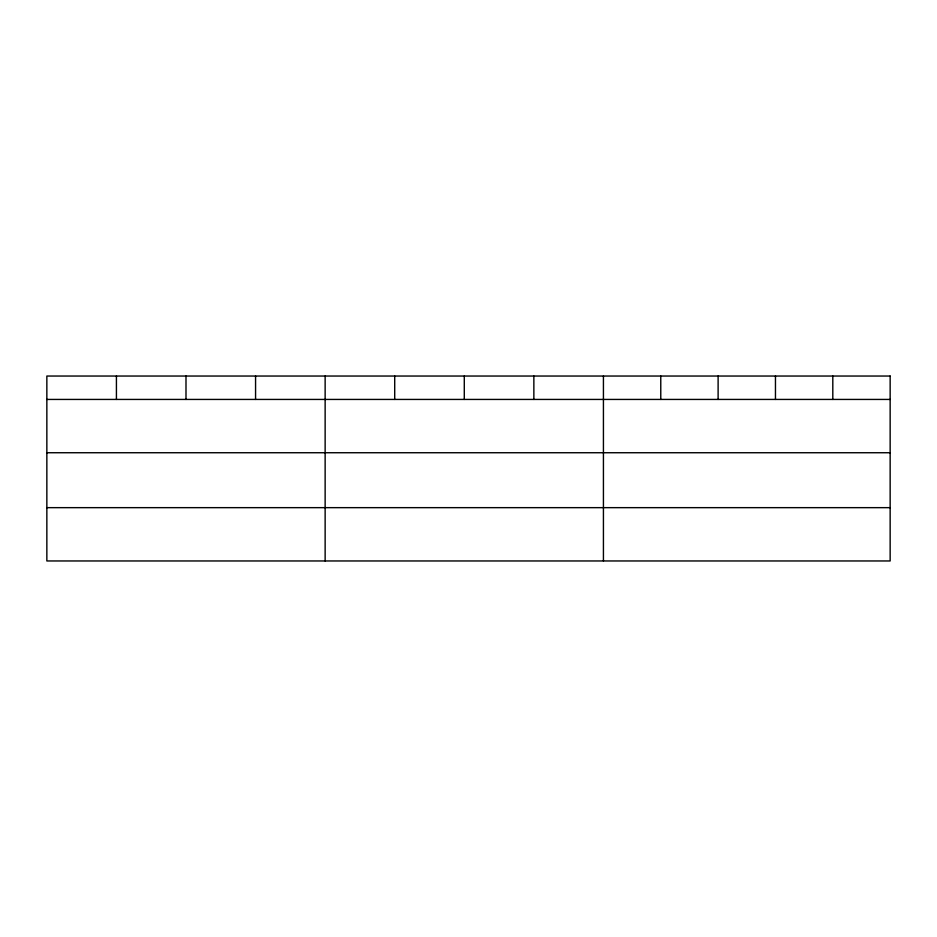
<?xml version="1.0" encoding="UTF-8"?>
<svg xmlns="http://www.w3.org/2000/svg" width="937" height="937" viewBox="0 0 937 937"><rect width="100%" height="100%" fill="white"/><g stroke="black" fill="none" stroke-linecap="round" stroke-linejoin="round"><path stroke-width="1.41" d="M46.85 399.431L890.15 399.431M46.85 452.735L890.15 452.735M46.85 507.655L890.15 507.655M832.806 376.042L832.806 399.431M775.461 376.042L775.461 399.431M718.117 376.042L718.117 399.431M660.772 376.042L660.772 399.431M603.428 376.042L603.428 560.958M533.856 376.042L533.856 399.431M464.283 376.042L464.283 399.431M394.711 376.042L394.711 399.431M325.139 376.042L325.139 560.958M255.567 376.042L255.567 399.431M185.994 376.042L185.994 399.431M116.422 376.042L116.422 399.431M890.15 376.042L46.85 376.042L46.85 560.958L890.15 560.958L890.15 376.042"/></g></svg>
